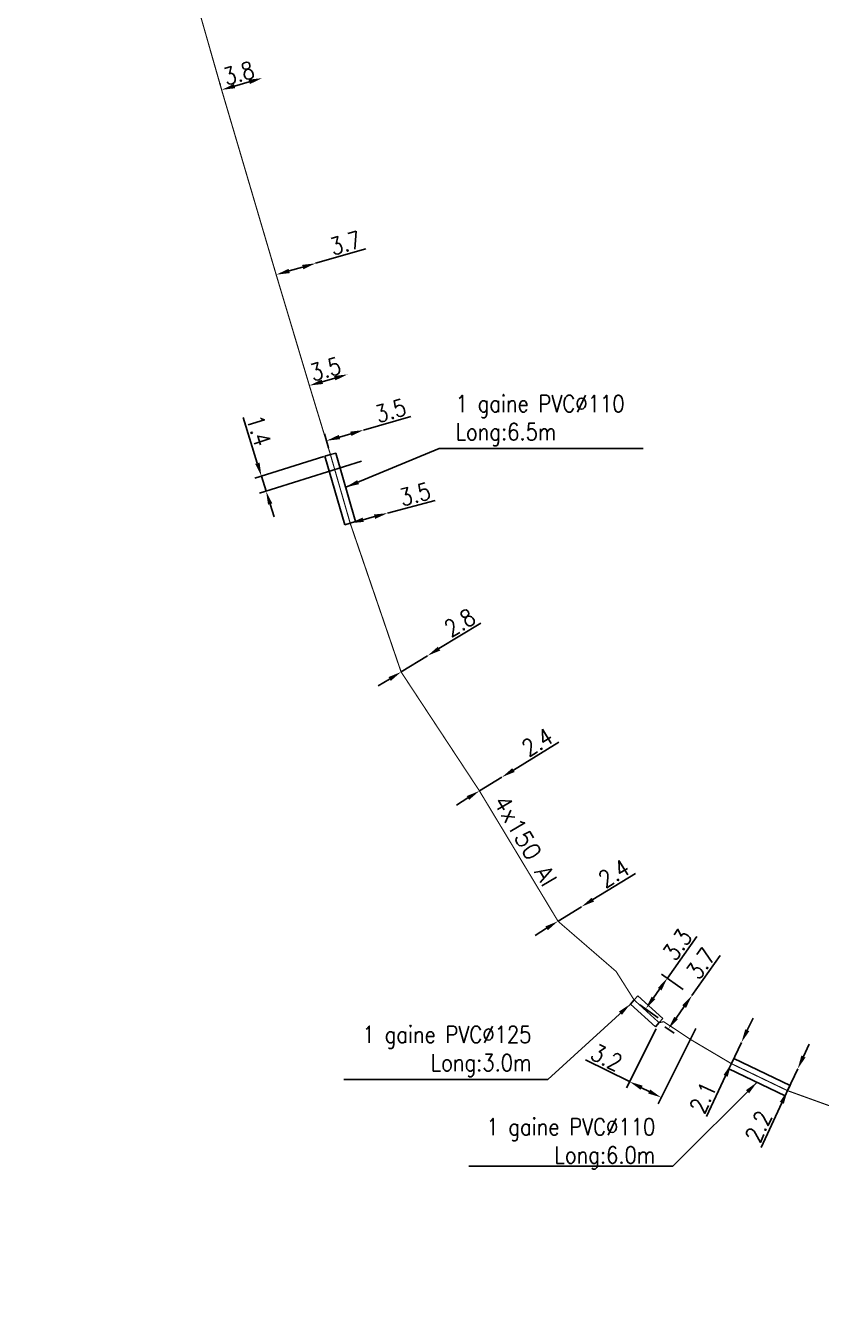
# Model space of a CAD drawing. Header units: millimetres. Extents: x 80993 to 81985, y 144000 to 145002.
# Drawn here: x 81688.8 to 81759.6, y 144343.1 to 144456.6 of the extents above; entities that cross this region are included whole.
import ezdxf
from ezdxf.enums import TextEntityAlignment as Align

# ---------------------------------------------------------------- set-up
doc = ezdxf.new("R2010")
doc.units = ezdxf.units.MM
doc.header["$PDMODE"] = 34
doc.linetypes.add('B_ST_AL', pattern=[2000, 1000, 1000])
doc.layers.get('Defpoints').update_dxf_attribs({"linetype": 'CONTINUOUS'})
doc.layers.add('B_100', color=3, linetype='CONTINUOUS')
doc.layers.add('B_400', color=7, linetype='CONTINUOUS')
doc.styles.get("Standard").update_dxf_attribs({"font": 'romans.shx', "width": 0.85})
doc.dimstyles.get("Standard").update_dxf_attribs({"dimtxt": 1.5, "dimasz": 1.2, "dimexe": 0.625, "dimexo": 0.625, "dimgap": 0.25, "dimtad": 1, "dimdec": 1, "dimzin": 0, "dimdsep": 46, "dimtxsty": 'Standard', "dimcen": -0.5, "dimadec": 0, "dimazin": 0, "dimtfac": 1, "dimtdec": 1, "dimtmove": 0, "dimatfit": 3, "dimfxl": 0, "dimtolj": 1, "dimtzin": 0, "dimarcsym": 0})

# ---------------------------------------------------------------- blocks, each defined once
blk = doc.blocks.new('*D270')
at = {"layer": 'B_100', "color": 0, "linetype": 'Continuous', "lineweight": -2, "transparency": 16777216}
for p, q in [((81706.14, 144451.32), (81706.1, 144451.44)), ((81707.43, 144451.17), (81708.73, 144451.55))]:
    blk.add_line(p, q, dxfattribs=at)
at = {"layer": 'B_100', "color": 0, "linetype": 'Continuous', "transparency": 16777216}
for points in [[(81708.67, 144451.74), (81708.79, 144451.35), (81709.88, 144451.88)], [(81707.37, 144451.36), (81707.48, 144450.98), (81706.28, 144450.84)]]:
    blk.add_solid(points, dxfattribs=at)
at = {"layer": 'Defpoints', "color": 0, "linetype": 'Continuous', "transparency": 16777216}
for p in [(81709.88, 144451.88), (81709.88, 144451.88), (81706.31, 144450.72)]:
    blk.add_point(p, dxfattribs=at)
at = {"layer": 'B_100', "color": 0, "linetype": 'Continuous', "transparency": 16777216, "insert": (81707.8, 144452.32), "char_height": 1.5, "attachment_point": 5, "rotation": 16.0984}
blk.add_mtext('\\A1;3.8', dxfattribs=at)
blk = doc.blocks.new('*D271')
at = {"layer": 'B_100', "color": 0, "linetype": 'Continuous', "lineweight": -2, "transparency": 16777216}
for p, q in [((81714.64, 144435.41), (81719.09, 144436.69)), ((81712.28, 144434.73), (81713.48, 144435.08)), ((81711.3, 144433.8), (81711.3, 144433.8))]:
    blk.add_line(p, q, dxfattribs=at)
at = {"layer": 'B_100', "color": 0, "linetype": 'Continuous', "transparency": 16777216}
for points in [[(81712.23, 144434.92), (81712.34, 144434.54), (81711.13, 144434.4)], [(81713.43, 144435.27), (81713.54, 144434.88), (81714.64, 144435.41)]]:
    blk.add_solid(points, dxfattribs=at)
at = {"layer": 'Defpoints', "color": 0, "linetype": 'Continuous', "transparency": 16777216}
for p in [(81714.64, 144435.41), (81714.64, 144435.41), (81711.13, 144434.4)]:
    blk.add_point(p, dxfattribs=at)
at = {"layer": 'B_100', "color": 0, "linetype": 'Continuous', "transparency": 16777216, "insert": (81717.29, 144437.21), "char_height": 1.5, "attachment_point": 5, "rotation": 16.0984}
blk.add_mtext('\\A1;3.7', dxfattribs=at)
blk = doc.blocks.new('*D272')
at = {"layer": 'B_100', "color": 0, "linetype": 'Continuous', "lineweight": -2, "transparency": 16777216}
blk.add_line((81715.23, 144424.88), (81716.34, 144425.19), dxfattribs=at)
at = {"layer": 'B_100', "color": 0, "linetype": 'Continuous', "transparency": 16777216}
for points in [[(81715.18, 144425.07), (81715.29, 144424.68), (81714.08, 144424.54)], [(81716.28, 144425.39), (81716.39, 144425), (81717.49, 144425.53)]]:
    blk.add_solid(points, dxfattribs=at)
at = {"layer": 'Defpoints', "color": 0, "linetype": 'Continuous', "transparency": 16777216}
for p in [(81717.49, 144425.53), (81717.49, 144425.53), (81714.08, 144424.54)]:
    blk.add_point(p, dxfattribs=at)
at = {"layer": 'B_100', "color": 0, "linetype": 'Continuous', "transparency": 16777216, "insert": (81715.51, 144426), "char_height": 1.5, "attachment_point": 5, "rotation": 16.0984}
blk.add_mtext('\\A1;3.5', dxfattribs=at)
blk = doc.blocks.new('*D273')
at = {"layer": 'B_100', "color": 0, "linetype": 'Continuous', "lineweight": -2, "transparency": 16777216}
for p, q in [((81725.61, 144401.14), (81729.34, 144403.42)), ((81722.24, 144399.07), (81724.59, 144400.51)), ((81721.22, 144398.44), (81720.2, 144397.82))]:
    blk.add_line(p, q, dxfattribs=at)
at = {"layer": 'B_100', "color": 0, "linetype": 'Continuous', "transparency": 16777216}
for points in [[(81725.51, 144401.31), (81725.72, 144400.97), (81724.59, 144400.51)], [(81721.12, 144398.61), (81721.32, 144398.27), (81722.24, 144399.07)]]:
    blk.add_solid(points, dxfattribs=at)
at = {"layer": 'Defpoints', "color": 0, "linetype": 'Continuous', "transparency": 16777216}
for p in [(81724.59, 144400.51), (81724.59, 144400.51), (81722.24, 144399.07)]:
    blk.add_point(p, dxfattribs=at)
at = {"layer": 'B_100', "color": 0, "linetype": 'Continuous', "transparency": 16777216, "insert": (81727.46, 144403.45), "char_height": 1.5, "attachment_point": 5, "rotation": 31.5254}
blk.add_mtext('\\A1;2.8', dxfattribs=at)
blk = doc.blocks.new('*D274')
at = {"layer": 'B_100', "color": 0, "linetype": 'Continuous', "lineweight": -2, "transparency": 16777216}
for p, q in [((81732.24, 144390.34), (81736.26, 144392.81)), ((81729.21, 144388.49), (81731.21, 144389.71)), ((81728.19, 144387.86), (81727.16, 144387.23))]:
    blk.add_line(p, q, dxfattribs=at)
at = {"layer": 'B_100', "color": 0, "linetype": 'Continuous', "transparency": 16777216}
for points in [[(81732.13, 144390.51), (81732.34, 144390.17), (81731.21, 144389.71)], [(81728.08, 144388.03), (81728.29, 144387.69), (81729.21, 144388.49)]]:
    blk.add_solid(points, dxfattribs=at)
at = {"layer": 'Defpoints', "color": 0, "linetype": 'Continuous', "transparency": 16777216}
for p in [(81731.21, 144389.71), (81731.21, 144389.71), (81729.21, 144388.49)]:
    blk.add_point(p, dxfattribs=at)
at = {"layer": 'B_100', "color": 0, "linetype": 'Continuous', "transparency": 16777216, "insert": (81734.36, 144392.82), "char_height": 1.5, "attachment_point": 5, "rotation": 31.5254}
blk.add_mtext('\\A1;2.4', dxfattribs=at)
blk = doc.blocks.new('*D275')
at = {"layer": 'B_100', "color": 0, "linetype": 'Continuous', "lineweight": -2, "transparency": 16777216}
for p, q in [((81739.31, 144378.82), (81743.08, 144381.15)), ((81736.2, 144376.9), (81738.29, 144378.19)), ((81735.18, 144376.27), (81734.16, 144375.64))]:
    blk.add_line(p, q, dxfattribs=at)
at = {"layer": 'B_100', "color": 0, "linetype": 'Continuous', "transparency": 16777216}
for points in [[(81739.2, 144378.99), (81739.41, 144378.65), (81738.29, 144378.19)], [(81735.08, 144376.44), (81735.29, 144376.1), (81736.2, 144376.9)]]:
    blk.add_solid(points, dxfattribs=at)
at = {"layer": 'Defpoints', "color": 0, "linetype": 'Continuous', "transparency": 16777216}
for p in [(81738.29, 144378.19), (81738.29, 144378.19), (81736.2, 144376.9)]:
    blk.add_point(p, dxfattribs=at)
at = {"layer": 'B_100', "color": 0, "linetype": 'Continuous', "transparency": 16777216, "insert": (81741.18, 144381.15), "char_height": 1.5, "attachment_point": 5, "rotation": 31.7431}
blk.add_mtext('\\A1;2.4', dxfattribs=at)
blk = doc.blocks.new('*D276')
at = {"layer": 'B_100', "color": 0, "linetype": 'Continuous', "lineweight": -2, "transparency": 16777216}
for p, q in [((81745.93, 144371.83), (81748.55, 144375.53)), ((81747.33, 144370.84), (81745.42, 144372.19)), ((81744.69, 144370.08), (81745.24, 144370.85)), ((81745.1, 144368.32), (81743.49, 144369.46))]:
    blk.add_line(p, q, dxfattribs=at)
at = {"layer": 'B_100', "color": 0, "linetype": 'Continuous', "transparency": 16777216}
for points in [[(81745.08, 144370.97), (81745.4, 144370.74), (81745.93, 144371.83)], [(81744.53, 144370.19), (81744.86, 144369.96), (81744, 144369.1)]]:
    blk.add_solid(points, dxfattribs=at)
at = {"layer": 'Defpoints', "color": 0, "linetype": 'Continuous', "transparency": 16777216}
for p in [(81745.93, 144371.83), (81747.84, 144370.48), (81745.61, 144367.96)]:
    blk.add_point(p, dxfattribs=at)
at = {"layer": 'B_100', "color": 0, "linetype": 'Continuous', "transparency": 16777216, "insert": (81746.82, 144374.81), "char_height": 1.5, "attachment_point": 5, "rotation": 54.7097}
blk.add_mtext('\\A1;3.3', dxfattribs=at)
blk = doc.blocks.new('*D598')
at = {"layer": 'B_400', "color": 0, "linetype": 'Continuous', "lineweight": -2, "transparency": 16777216}
for p, q in [((81718.91, 144420.58), (81723.12, 144421.79)), ((81715.78, 144419.01), (81715.43, 144420.23)), ((81716.75, 144419.96), (81717.76, 144420.25))]:
    blk.add_line(p, q, dxfattribs=at)
at = {"layer": 'B_400', "color": 0, "linetype": 'Continuous', "transparency": 16777216}
for points in [[(81716.7, 144420.15), (81716.81, 144419.77), (81715.6, 144419.63)], [(81717.71, 144420.44), (81717.82, 144420.06), (81718.91, 144420.58)]]:
    blk.add_solid(points, dxfattribs=at)
at = {"layer": 'Defpoints', "color": 0, "linetype": 'Continuous', "transparency": 16777216}
for p in [(81718.91, 144420.58), (81718.91, 144420.58), (81715.95, 144418.41)]:
    blk.add_point(p, dxfattribs=at)
at = {"layer": 'B_400', "color": 0, "linetype": 'Continuous', "transparency": 16777216, "insert": (81721.31, 144422.31), "char_height": 1.5, "attachment_point": 5, "rotation": 16.0984}
blk.add_mtext('\\A1;3.5', dxfattribs=at)
blk = doc.blocks.new('*D599')
at = {"layer": 'B_400', "color": 0, "linetype": 'Continuous', "lineweight": -2, "transparency": 16777216}
for p, q in [((81709.45, 144417.63), (81708.19, 144421.69)), ((81715.36, 144418.22), (81709.22, 144416.3)), ((81718.71, 144417.8), (81709.63, 144414.96)), ((81710.23, 144415.15), (81709.81, 144416.49)), ((81710.59, 144414), (81710.95, 144412.86))]:
    blk.add_line(p, q, dxfattribs=at)
at = {"layer": 'B_400', "color": 0, "linetype": 'Continuous', "transparency": 16777216}
for points in [[(81709.65, 144417.69), (81709.26, 144417.57), (81709.81, 144416.49)], [(81710.78, 144414.06), (81710.4, 144413.94), (81710.23, 144415.15)]]:
    blk.add_solid(points, dxfattribs=at)
at = {"layer": 'Defpoints', "color": 0, "linetype": 'Continuous', "transparency": 16777216}
for p in [(81715.95, 144418.41), (81719.31, 144417.99), (81710.23, 144415.15)]:
    blk.add_point(p, dxfattribs=at)
at = {"layer": 'B_400', "color": 0, "linetype": 'Continuous', "transparency": 16777216, "insert": (81709.59, 144420.53), "char_height": 1.5, "attachment_point": 5, "rotation": 287.3776}
blk.add_mtext('\\A1;1.4', dxfattribs=at)
blk = doc.blocks.new('*D600')
at = {"layer": 'B_400', "color": 0, "linetype": 'Continuous', "lineweight": -2, "transparency": 16777216}
for p, q in [((81721.04, 144413.19), (81725.27, 144414.31)), ((81718.87, 144412.61), (81719.88, 144412.88))]:
    blk.add_line(p, q, dxfattribs=at)
at = {"layer": 'B_400', "color": 0, "linetype": 'Continuous', "transparency": 16777216}
for points in [[(81718.82, 144412.8), (81718.92, 144412.41), (81717.71, 144412.3)], [(81719.83, 144413.07), (81719.93, 144412.68), (81721.04, 144413.19)]]:
    blk.add_solid(points, dxfattribs=at)
at = {"layer": 'Defpoints', "color": 0, "linetype": 'Continuous', "transparency": 16777216}
for p in [(81717.71, 144412.3), (81721.04, 144413.19), (81721.04, 144413.19)]:
    blk.add_point(p, dxfattribs=at)
at = {"layer": 'B_400', "color": 0, "linetype": 'Continuous', "transparency": 16777216, "insert": (81723.48, 144414.87), "char_height": 1.5, "attachment_point": 5, "rotation": 14.9052}
blk.add_mtext('\\A1;3.5', dxfattribs=at)
blk = doc.blocks.new('*D605')
at = {"layer": 'B_400', "color": 0, "linetype": 'Continuous', "lineweight": -2, "transparency": 16777216}
for p, q in [((81748.12, 144370.29), (81750.64, 144373.85)), ((81746.7, 144368.29), (81747.43, 144369.31)), ((81745.71, 144367.52), (81746.52, 144366.94))]:
    blk.add_line(p, q, dxfattribs=at)
at = {"layer": 'B_400', "color": 0, "linetype": 'Continuous', "transparency": 16777216}
for points in [[(81747.26, 144369.42), (81747.59, 144369.19), (81748.12, 144370.29)], [(81746.54, 144368.4), (81746.87, 144368.17), (81746.01, 144367.31)]]:
    blk.add_solid(points, dxfattribs=at)
at = {"layer": 'Defpoints', "color": 0, "linetype": 'Continuous', "transparency": 16777216}
for p in [(81748.12, 144370.29), (81748.12, 144370.29), (81745.19, 144367.88)]:
    blk.add_point(p, dxfattribs=at)
at = {"layer": 'B_400', "color": 0, "linetype": 'Continuous', "transparency": 16777216, "insert": (81748.91, 144373.14), "char_height": 1.5, "attachment_point": 5, "rotation": 54.7097}
blk.add_mtext('\\A1;3.7', dxfattribs=at)
blk = doc.blocks.new('*D606')
at = {"layer": 'B_400', "color": 0, "linetype": 'Continuous', "lineweight": -2, "transparency": 16777216}
for p, q in [((81744.92, 144367.32), (81742.29, 144362.07)), ((81748.45, 144367.36), (81745.1, 144360.66)), ((81742.57, 144362.63), (81738.66, 144364.58)), ((81744.31, 144361.75), (81743.64, 144362.09))]:
    blk.add_line(p, q, dxfattribs=at)
at = {"layer": 'B_400', "color": 0, "linetype": 'Continuous', "transparency": 16777216}
for points in [[(81743.73, 144362.27), (81743.55, 144361.91), (81742.57, 144362.63)], [(81744.4, 144361.93), (81744.22, 144361.58), (81745.38, 144361.22)]]:
    blk.add_solid(points, dxfattribs=at)
at = {"layer": 'Defpoints', "color": 0, "linetype": 'Continuous', "transparency": 16777216}
for p in [(81745.19, 144367.88), (81748.73, 144367.92), (81745.38, 144361.22)]:
    blk.add_point(p, dxfattribs=at)
at = {"layer": 'B_400', "color": 0, "linetype": 'Continuous', "transparency": 16777216, "insert": (81740.52, 144364.77), "char_height": 1.5, "attachment_point": 5, "rotation": 333.4223}
blk.add_mtext('\\A1;3.2', dxfattribs=at)
blk = doc.blocks.new('*D607')
at = {"layer": 'B_400', "color": 0, "linetype": 'Continuous', "lineweight": -2, "transparency": 16777216}
for p, q in [((81753.04, 144367.21), (81753.55, 144368.29)), ((81752.52, 144366.12), (81751.63, 144364.23)), ((81751.11, 144363.14), (81749.4, 144359.52))]:
    blk.add_line(p, q, dxfattribs=at)
at = {"layer": 'B_400', "color": 0, "linetype": 'Continuous', "transparency": 16777216}
for points in [[(81752.86, 144367.29), (81753.22, 144367.12), (81752.52, 144366.12)], [(81750.93, 144363.23), (81751.29, 144363.06), (81751.63, 144364.23)]]:
    blk.add_solid(points, dxfattribs=at)
at = {"layer": 'Defpoints', "color": 0, "linetype": 'Continuous', "transparency": 16777216}
for p in [(81752.52, 144366.12), (81752.52, 144366.12), (81751.63, 144364.23)]:
    blk.add_point(p, dxfattribs=at)
at = {"layer": 'B_400', "color": 0, "linetype": 'Continuous', "transparency": 16777216, "insert": (81749.1, 144361.22), "char_height": 1.5, "attachment_point": 5, "rotation": 64.6843}
blk.add_mtext('\\A1;2.1', dxfattribs=at)
blk = doc.blocks.new('*D608')
at = {"layer": 'B_400', "color": 0, "linetype": 'Continuous', "lineweight": -2, "transparency": 16777216}
for p, q in [((81758.04, 144364.87), (81758.54, 144365.95)), ((81757.53, 144363.78), (81756.62, 144361.83)), ((81756.11, 144360.74), (81754.26, 144356.78))]:
    blk.add_line(p, q, dxfattribs=at)
at = {"layer": 'B_400', "color": 0, "linetype": 'Continuous', "transparency": 16777216}
for points in [[(81757.85, 144364.95), (81758.22, 144364.78), (81757.53, 144363.78)], [(81755.93, 144360.83), (81756.29, 144360.66), (81756.62, 144361.83)]]:
    blk.add_solid(points, dxfattribs=at)
at = {"layer": 'Defpoints', "color": 0, "linetype": 'Continuous', "transparency": 16777216}
for p in [(81757.53, 144363.78), (81757.53, 144363.78), (81756.62, 144361.83)]:
    blk.add_point(p, dxfattribs=at)
at = {"layer": 'B_400', "color": 0, "linetype": 'Continuous', "transparency": 16777216, "insert": (81754.03, 144358.64), "char_height": 1.5, "attachment_point": 5, "rotation": 64.9935}
blk.add_mtext('\\A1;2.2', dxfattribs=at)

msp = doc.modelspace()

# ---------------------------------------------------------------- linework, layer by layer
at = {"layer": 'B_100', "linetype": 'B_ST_AL', "const_width": 0.1, "flags": 128}
msp.add_lwpolyline([(81694.4, 144514.12), (81694.22, 144514.73), (81694.22, 144514.73), (81689.75, 144513.48, 0.559386), (81688.96, 144512.26), (81691.21, 144505.01), (81693.12, 144496.37), (81696.21, 144486.08), (81696.8, 144483.95), (81698.95, 144475.8), (81700.73, 144469.72), (81702.51, 144464.03), (81706.32, 144450.68), (81711.12, 144434.42), (81714.08, 144424.54), (81715.95, 144418.41), (81717.71, 144412.3), (81722.24, 144399.07), (81729.21, 144388.49), (81736.2, 144376.9), (81741.37, 144372.43), (81742.97, 144369.9), (81745.19, 144367.88), (81745.61, 144367.96), (81748.06, 144366.34), (81751.63, 144364.23), (81756.62, 144361.83), (81761.83, 144359.95), (81768.71, 144356.79), (81770.78, 144355.59), (81775.46, 144353.59), (81784.64, 144349.12), (81790.33, 144346.44), (81792.6, 144345.24), (81794.64, 144344.54), (81795.16, 144344.42), (81795.69, 144344.43), (81795.95, 144344.39), (81796.58, 144344.03), (81797.04, 144343.78), (81798, 144343.38, 0.306172), (81800.98, 144343.86), (81802.7, 144345.12), (81804.43, 144346.01, 0.276696), (81804.54, 144346.34)], format="xyb", dxfattribs=at)
at = {"layer": 'B_400', "color": 7}
for p, q in [((81715.47, 144418.27), (81715.95, 144418.41)), ((81717.23, 144412.16), (81715.47, 144418.27)), ((81716.43, 144418.54), (81715.95, 144418.41)), ((81718.19, 144412.44), (81716.43, 144418.54)), ((81717.23, 144412.16), (81717.71, 144412.3)), ((81718.19, 144412.44), (81717.71, 144412.3)), ((81743.31, 144370.27), (81742.97, 144369.9)), ((81745.53, 144368.25), (81743.31, 144370.27)), ((81742.64, 144369.53), (81742.97, 144369.9)), ((81744.86, 144367.51), (81742.64, 144369.53)), ((81744.86, 144367.51), (81745.19, 144367.88)), ((81745.53, 144368.25), (81745.19, 144367.88)), ((81751.84, 144364.68), (81751.63, 144364.23)), ((81756.84, 144362.28), (81751.84, 144364.68)), ((81751.41, 144363.78), (81751.63, 144364.23)), ((81756.4, 144361.38), (81751.41, 144363.78)), ((81756.84, 144362.28), (81756.62, 144361.83)), ((81756.4, 144361.38), (81756.62, 144361.83))]:
    msp.add_line(p, q, dxfattribs=at)

# ---------------------------------------------------------------- texts
at = {"layer": 'B_100', "linetype": 'Continuous'}
msp.add_text('4x150 Al', height=1.5, rotation=300.3512, dxfattribs=at).set_placement((81733.29, 144384.07), align=Align.MIDDLE)
at = {"layer": 'B_400', "linetype": 'Continuous', "char_height": 1.5}
for s, insert, attachment_point in [('1 gaine PVC%%C110\\PLong:6.5m', (81727.09, 144419.18), 7), ('1 gaine PVC%%C125\\PLong:3.0m', (81733.84, 144363.07), 9), ('1 gaine PVC%%C110\\PLong:6.0m', (81744.85, 144354.86), 9)]:
    msp.add_mtext(s, dxfattribs=dict(at, insert=insert, attachment_point=attachment_point))

# ---------------------------------------------------------------- dimensions: what is measured, and where the dimension line sits
at = {"layer": 'B_100', "linetype": 'Continuous'}
for base, p1, p2, angle, picture, middle in [((81709.88, 144451.88), (81706.31, 144450.72), (81709.88, 144451.88), 16.0984, '*D270', (81708.08, 144451.36)), ((81714.64, 144435.41), (81711.13, 144434.4), (81714.64, 144435.41), 16.0984, '*D271', (81717.57, 144436.25)), ((81724.59, 144400.51), (81722.24, 144399.07), (81724.59, 144400.51), 31.5254, '*D273', (81727.99, 144402.59)), ((81731.213, 144389.7144), (81729.209, 144388.4851), (81731.213, 144389.7144), 31.5254, '*D274', (81734.8783, 144391.9627)), ((81745.93, 144371.83), (81745.61, 144367.96), (81747.84, 144370.48), 54.7097, '*D276', (81747.64, 144374.24))]:
    dim = msp.add_linear_dim(base=base, p1=p1, p2=p2, angle=angle, dimstyle='Standard', dxfattribs=at)
    dim.commit()
    dim.dimension.update_dxf_attribs({"geometry": picture, "text_midpoint": middle, "dimtype": 160})
for base, p1, p2, angle, picture, middle in [((81717.488, 144425.526), (81714.0818, 144424.543), (81717.488, 144425.526), 16.0984, '*D272', (81715.5077, 144425.9953)), ((81738.2868, 144378.1887), (81736.2033, 144376.8997), (81738.2868, 144378.1887), 31.7431, '*D275', (81741.176, 144381.152))]:
    dim = msp.add_linear_dim(base=base, p1=p1, p2=p2, angle=angle, dimstyle='Standard', dxfattribs=at)
    dim.commit()
    dim.dimension.update_dxf_attribs({"geometry": picture, "text_midpoint": middle})
at = {"layer": 'B_400', "linetype": 'Continuous'}
for base, p1, p2, angle, picture, middle in [((81718.91, 144420.58), (81715.95, 144418.41), (81718.91, 144420.58), 196.0984, '*D598', (81721.59, 144421.35)), ((81710.23, 144415.15), (81715.95, 144418.41), (81719.31, 144417.99), 107.3776, '*D599', (81708.64, 144420.23)), ((81721.04, 144413.19), (81717.71, 144412.3), (81721.04, 144413.19), 194.9052, '*D600', (81723.73, 144413.9)), ((81748.12, 144370.29), (81745.19, 144367.88), (81748.12, 144370.29), 234.7097, '*D605', (81749.73, 144372.56)), ((81745.38, 144361.22), (81745.19, 144367.88), (81748.73, 144367.92), 153.4223, '*D606', (81740.07, 144363.87)), ((81752.52, 144366.12), (81751.63, 144364.23), (81752.52, 144366.12), 244.6843, '*D607', (81750, 144360.79)), ((81757.53, 144363.78), (81756.62, 144361.83), (81757.53, 144363.78), 244.9935, '*D608', (81754.93, 144358.22))]:
    dim = msp.add_linear_dim(base=base, p1=p1, p2=p2, angle=angle, dimstyle='Standard', override={"dimfxl": 1.25}, dxfattribs=at)
    dim.commit()
    dim.dimension.update_dxf_attribs({"geometry": picture, "text_midpoint": middle, "dimtype": 160})

# ---------------------------------------------------------------- leaders
at = {"layer": 'B_400', "linetype": 'Continuous', "annotation_type": 0, "has_hookline": 1, "text_width": 16.7}
for points, hookline_direction in [([(81717.31, 144415.49), (81725.64, 144418.93), (81726.84, 144418.93)], 0), ([(81742.64, 144369.53), (81735.29, 144362.82), (81734.09, 144362.82)], 1), ([(81753.91, 144362.58), (81746.43, 144355.12), (81745.23, 144355.12)], 1)]:
    msp.add_leader(points, dimstyle='Standard', override={"dimfxl": 1.25}, dxfattribs=dict(at, hookline_direction=hookline_direction))

doc.saveas('drawing.dxf')
